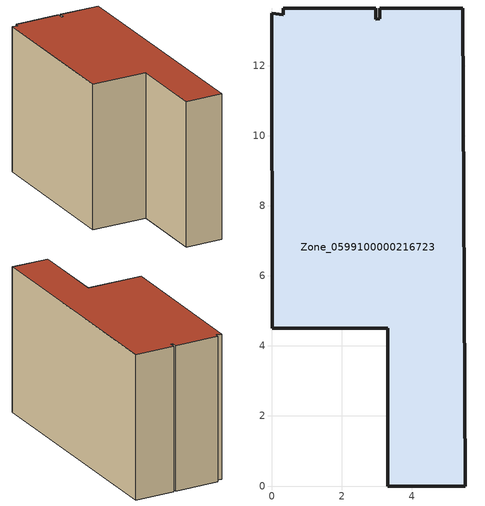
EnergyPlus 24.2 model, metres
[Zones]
Zone_0599100000216723
 floor ground (C_G): 3.31,0 3.31,4.5 0.01,4.5 0,13.5 0.33,13.46 0.33,13.65 2.96,13.65 2.96,13.33 3.08,13.34 3.08,13.65 5.45,13.65 5.52,0 z0
 wall outside (C_F): 3.31,4.5 3.31,0 5.52,0 5.45,13.65 3.08,13.65 3.08,13.34 2.96,13.33 2.96,13.65 0.33,13.65 0.33,13.46 0,13.5 0.01,4.5 3.31,4.5 z0:8.64
 roof outside (C_R): 0,13.5 0.01,4.5 3.31,4.5 3.31,0 5.52,0 5.45,13.65 3.08,13.65 3.08,13.34 2.96,13.33 2.96,13.65 0.33,13.65 0.33,13.46 z8.64
[BUILDING]
Pand.0599100000216723: North Axis=0; Terrain=City; Loads Convergence Tolerance Value=0.04; Temperature Convergence Tolerance Value=0.4; Solar Distribution=FullExterior; Maximum Number of Warmup Days=25; Minimum Number of Warmup Days=1
[Site:Location]
Rotterdam.The.Hague.AP_ZH_NLD Design_Conditions: Latitude=51.96; Longitude=4.45; Time Zone=1; Elevation=-4.5
[SITE:GROUNDTEMPERATURE:BUILDINGSURFACE]
18, 18, 18, 18, 18, 18, 18, 18, 18, 18, 18, 18
[MATERIAL] Thermal Absorptance=0.9; Solar Absorptance=0.7; Visible Absorptance=0.7
Name | Roughness | Thickness | Conductivity | Density | Specific Heat
G.TC.1975-1991 | MediumSmooth | 0.15 | 0.288461 | 540 | 1210
F.TC.1975-1991 | Rough | 0.3 | 0.230769 | 1920 | 840
R.TC.1975-1991 | MediumRough | 0.2 | 0.153846 | 1500 | 1000
[CONSTRUCTION]
C_G: G.TC.1975-1991
C_F: F.TC.1975-1991
C_R: R.TC.1975-1991
[ZONE]
Zone_0599100000216723: Type=1; Multiplier=1; Ceiling Height=Autocalculate; Volume=Autocalculate; Floor Area=autocalculate; Part of Total Floor Area=Yes
[ZONEINFILTRATION:DESIGNFLOWRATE]
Infil_Zone_0599100000216723: Zone or ZoneList or Space or SpaceList=Zone_0599100000216723; Schedule=AlwaysOn; Design Flow Rate Calculation Method=Flow/Area; Flow Rate per Floor Area=0.003; Constant Term Coefficient=1; Temperature Term Coefficient=0; Velocity Term Coefficient=0; Velocity Squared Term Coefficient=0
[HVACTEMPLATE:ZONE:IDEALLOADSAIRSYSTEM]
Zone_0599100000216723: Maximum Heating Supply Air Temperature=50; Minimum Cooling Supply Air Temperature=13; Maximum Heating Supply Air Humidity Ratio=0.0156; Minimum Cooling Supply Air Humidity Ratio=0.0077; Heating Limit=NoLimit; Cooling Limit=NoLimit; Dehumidification Control Type=ConstantSensibleHeatRatio; Cooling Sensible Heat Ratio=0.7; Dehumidification Setpoint=60; Humidification Control Type=None; Humidification Setpoint=30; Outdoor Air Method=None; Outdoor Air Flow Rate per Person=0.00944; Outdoor Air Flow Rate per Zone Floor Area=0; Outdoor Air Flow Rate per Zone=0; Demand Controlled Ventilation Type=None; Outdoor Air Economizer Type=NoEconomizer; Heat Recovery Type=None; Sensible Heat Recovery Effectiveness=0.7; Latent Heat Recovery Effectiveness=0.65
[ZONECONTROL:THERMOSTAT]
ThermostatControl_Zone_0599100000216723: Zone or ZoneList=Zone_0599100000216723; Control Type Schedule=DualSetpointControlType; Control 1=Thermostat_Zone_0599100000216723; Temperature Difference Between Cutout And Setpoint=0
[THERMOSTATSETPOINT:DUALSETPOINT]
Thermostat_Zone_0599100000216723: Heating Setpoint Temperature Schedule=HeatingSetpoint_Zone_0599100000216723; Cooling Setpoint Temperature Schedule=CoolingSetpoint_Zone_0599100000216723
[SCHEDULE:COMPACT]
HeatingSetpoint_Zone_0599100000216723: Through: 12/31, For: AllDays, Until: 24:00, 21
CoolingSetpoint_Zone_0599100000216723: Through: 12/31, For: AllDays, Until: 24:00, 24
DualSetpointControlType: Through: 12/31, For: AllDays, Until: 24:00, 4
AlwaysOn: Through: 12/31, For: AllDays, Until: 24:00, 1
